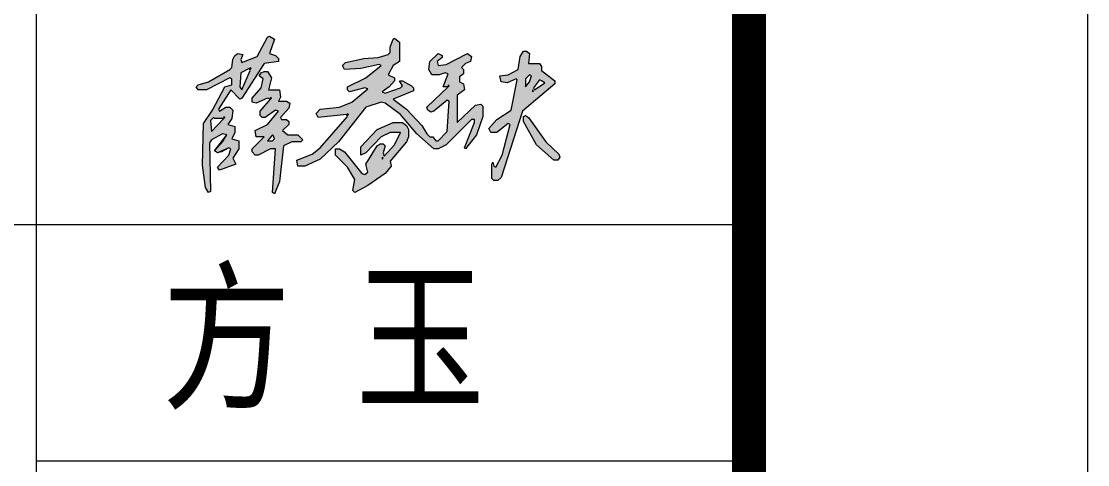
# Model space of a CAD drawing. Header units: inches. Extents: x -3272461 to -2504170, y 403793 to 1071042.
# Drawn here: x -2654718 to -2649994, y 507844 to 509806 of the extents above; entities that cross this region are included whole.
import ezdxf

# ---------------------------------------------------------------- set-up
doc = ezdxf.new("R2010")
doc.units = ezdxf.units.IN
doc.header["$LTSCALE"] = 1000
doc.header["$MEASUREMENT"] = 0
doc.layers.get('0').update_dxf_attribs({"lineweight": 18})
doc.layers.add('PUB_TITLE', color=153, linetype='Continuous', lineweight=18)
doc.styles.add('-黑体', font='', dxfattribs={"width": 0.7})
doc.styles.get('-黑体').set_extended_font_data('微软雅黑')

msp = doc.modelspace()

# ---------------------------------------------------------------- hatches: boundary and pattern name
h = msp.add_hatch(color=256)
h.paths.add_polyline_path([(-2653704.5, 509588.3), (-2653709, 509597.3), (-2653745, 509579.3), (-2653749.5, 509516.3), (-2653740.5, 509502.8)], flags=0)
h.paths.add_polyline_path([(-2653628, 509736.8), (-2653619, 509741.3), (-2653596.5, 509727.8), (-2653619, 509664.8), (-2653592, 509655.8), (-2653578.5, 509642.3), (-2653578.5, 509628.8), (-2653641.5, 509619.8), (-2653740.5, 509466.8), (-2653749.5, 509462.3), (-2653790, 509502.8), (-2653844, 509417.3), (-2653839.5, 509408.3), (-2653812.5, 509426.3), (-2653794.5, 509426.3), (-2653781, 509412.8), (-2653785.5, 509376.8), (-2653803.5, 509349.8), (-2653772, 509340.8), (-2653772, 509313.8), (-2653785.5, 509286.8), (-2653754, 509277.8), (-2653754, 509241.8), (-2653781, 509201.3), (-2653767.5, 509174.3), (-2653839.5, 509147.3), (-2653848.5, 509160.8), (-2653799, 509214.8), (-2653790, 509241.8), (-2653799, 509246.3), (-2653830.5, 509228.3), (-2653848.5, 509223.8), (-2653862, 509232.8), (-2653826, 509273.3), (-2653808, 509304.8), (-2653826, 509309.3), (-2653875.5, 509282.3), (-2653884.5, 509268.8), (-2653880, 509052.8), (-2653889, 509048.3), (-2653902.5, 509070.8), (-2653916, 509169.8), (-2653911.5, 509354.3), (-2653871, 509412.8), (-2653817, 509516.3), (-2653785.5, 509525.3), (-2653785.5, 509552.3), (-2653794.5, 509556.8), (-2653898, 509502.8), (-2653934, 509502.8), (-2653943, 509516.3), (-2653934, 509525.3), (-2653889, 509538.8), (-2653794.5, 509592.8), (-2653785.5, 509601.8), (-2653781, 509637.8), (-2653772, 509655.8), (-2653758.5, 509664.8), (-2653736, 509660.3), (-2653745, 509637.8), (-2653740.5, 509624.3), (-2653673, 509651.3)], flags=0)
h.paths.add_polyline_path([(-2653862, 509376.8), (-2653866.5, 509381.3), (-2653880, 509367.8), (-2653875.5, 509318.3), (-2653821.5, 509376.8)], flags=0)
h.paths.add_polyline_path([(-2653641.5, 509583.8), (-2653628, 509583.8), (-2653610, 509556.8), (-2653623.5, 509502.8), (-2653574, 509502.8), (-2653569.5, 509471.3), (-2653578.5, 509453.3), (-2653542.5, 509453.3), (-2653529, 509444.3), (-2653533.5, 509421.8), (-2653569.5, 509381.3), (-2653565, 509372.3), (-2653542.5, 509372.3), (-2653533.5, 509363.3), (-2653533.5, 509349.8), (-2653560.5, 509322.8), (-2653538, 509304.8), (-2653493, 509304.8), (-2653470.5, 509282.3), (-2653479.5, 509273.3), (-2653520, 509273.3), (-2653556, 509255.3), (-2653574, 509097.8), (-2653596.5, 509043.8), (-2653605.5, 509048.3), (-2653592, 509241.8), (-2653614.5, 509241.8), (-2653668.5, 509214.8), (-2653682, 509214.8), (-2653695.5, 509228.3), (-2653695.5, 509241.8), (-2653641.5, 509295.8), (-2653677.5, 509295.8), (-2653682, 509322.8), (-2653628, 509349.8), (-2653578.5, 509408.3), (-2653592, 509412.8), (-2653637, 509381.3), (-2653650.5, 509381.3), (-2653659.5, 509390.3), (-2653659.5, 509408.3), (-2653614.5, 509462.3), (-2653628, 509466.8), (-2653677.5, 509444.3), (-2653695.5, 509448.8), (-2653695.5, 509466.8), (-2653655, 509511.8), (-2653646, 509552.3), (-2653664, 509565.8), (-2653655, 509579.3)], flags=0)
h.paths.add_polyline_path([(-2653601, 509300.3), (-2653605.5, 509304.8), (-2653628, 509277.8), (-2653605.5, 509277.8), (-2653596.5, 509286.8)], flags=0)
h.paths.add_polyline_path([(-2653070, 509727.8), (-2653065.5, 509732.3), (-2653043, 509714.3), (-2653043, 509628.8), (-2653070, 509610.8), (-2653092.5, 509570.3), (-2653065.5, 509556.8), (-2653065.5, 509543.3), (-2653088, 509516.3), (-2653119.5, 509493.8), (-2653106, 509489.3), (-2653038.5, 509511.8), (-2653029.5, 509520.8), (-2653043, 509543.3), (-2653029.5, 509543.3), (-2652989, 509520.8), (-2652980, 509511.8), (-2652980, 509498.3), (-2653070, 509462.3), (-2653011.5, 509417.3), (-2652944, 509345.3), (-2652921.5, 509309.3), (-2652908, 509295.8), (-2652894.5, 509295.8), (-2652881, 509277.8), (-2652872, 509277.8), (-2652831.5, 509318.3), (-2652822.5, 509453.3), (-2652831.5, 509457.8), (-2652890, 509408.3), (-2652903.5, 509403.8), (-2652917, 509412.8), (-2652921.5, 509426.3), (-2652827, 509516.3), (-2652849.5, 509516.3), (-2652827, 509574.8), (-2652840.5, 509579.3), (-2652867.5, 509570.3), (-2652899, 509570.3), (-2652912.5, 509592.8), (-2652908, 509628.8), (-2652872, 509664.8), (-2652854, 509655.8), (-2652854, 509646.8), (-2652876.5, 509628.8), (-2652872, 509610.8), (-2652836, 509615.3), (-2652741.5, 509664.8), (-2652723.5, 509651.3), (-2652728, 509628.8), (-2652750.5, 509619.8), (-2652768.5, 509601.8), (-2652759.5, 509592.8), (-2652759.5, 509574.8), (-2652777.5, 509561.3), (-2652777.5, 509538.8), (-2652759.5, 509529.8), (-2652755, 509502.8), (-2652786.5, 509480.3), (-2652786.5, 509358.8), (-2652705.5, 509435.3), (-2652683, 509439.8), (-2652674, 509430.8), (-2652674, 509385.8), (-2652701, 509304.8), (-2652750.5, 509241.8), (-2652755, 509246.3), (-2652710, 509358.8), (-2652710, 509372.3), (-2652723.5, 509372.3), (-2652836, 509259.8), (-2652872, 509241.8), (-2652890, 509241.8), (-2652966.5, 509309.3), (-2653038.5, 509394.8), (-2653106, 509444.3), (-2653124, 509448.8), (-2653191.5, 509426.3), (-2653313, 509273.3), (-2653394, 509196.8), (-2653461.5, 509165.3), (-2653493, 509165.3), (-2653497.5, 509192.3), (-2653430, 509219.3), (-2653394, 509246.3), (-2653272.5, 509385.8), (-2653277, 509394.8), (-2653403, 509381.3), (-2653412, 509399.3), (-2653394, 509417.3), (-2653308.5, 509426.3), (-2653254.5, 509448.8), (-2653182.5, 509507.3), (-2653196, 509511.8), (-2653263.5, 509493.8), (-2653272.5, 509502.8), (-2653272.5, 509516.3), (-2653191.5, 509556.8), (-2653124, 509610.8), (-2653133, 509615.3), (-2653214, 509597.3), (-2653286, 509592.8), (-2653295, 509610.8), (-2653281.5, 509624.3), (-2653200.5, 509642.3), (-2653137.5, 509646.8), (-2653092.5, 509660.3), (-2653083.5, 509669.3), (-2653083.5, 509691.8)], flags=0)
h.paths.add_polyline_path([(-2653070, 509358.8), (-2653029.5, 509358.8), (-2653011.5, 509345.3), (-2653002.5, 509327.3), (-2653002.5, 509295.8), (-2653011.5, 509273.3), (-2653083.5, 509187.8), (-2653079, 509165.3), (-2653106, 509133.8), (-2653182.5, 509079.8), (-2653241, 509048.3), (-2653250, 509057.3), (-2653241, 509106.8), (-2653272.5, 509160.8), (-2653326.5, 509214.8), (-2653326.5, 509241.8), (-2653308.5, 509241.8), (-2653286, 509228.3), (-2653209.5, 509133.8), (-2653196, 509129.3), (-2653182.5, 509138.3), (-2653191.5, 509174.3), (-2653142, 509255.3), (-2653128.5, 509264.3), (-2653115, 509264.3), (-2653106, 509255.3), (-2653115, 509223.8), (-2653110.5, 509210.3), (-2653065.5, 509259.8), (-2653038.5, 509313.8), (-2653083.5, 509313.8), (-2653124, 509295.8), (-2653191.5, 509223.8), (-2653214, 509214.8), (-2653214, 509250.8), (-2653142, 509327.3)], flags=0)
h.paths.add_polyline_path([(-2652494, 509673.8), (-2652480.5, 509673.8), (-2652467, 509664.8), (-2652471.5, 509619.8), (-2652422, 509619.8), (-2652413, 509606.3), (-2652413, 509588.3), (-2652354.5, 509543.3), (-2652354.5, 509529.8), (-2652498.5, 509408.3), (-2652593, 509115.8), (-2652606.5, 509102.3), (-2652624.5, 509102.3), (-2652633.5, 509111.3), (-2652633.5, 509174.3), (-2652629, 509183.3), (-2652624.5, 509165.3), (-2652615.5, 509160.8), (-2652588.5, 509214.8), (-2652552.5, 509349.8), (-2652561.5, 509354.3), (-2652611, 509313.8), (-2652638, 509313.8), (-2652647, 509331.8), (-2652611, 509372.3), (-2652548, 509412.8), (-2652521, 509547.8), (-2652525.5, 509552.3), (-2652566, 509534.3), (-2652593, 509538.8), (-2652597.5, 509565.8), (-2652561.5, 509570.3), (-2652516.5, 509592.8), (-2652507.5, 509651.3)], flags=0)
h.paths.add_polyline_path([(-2652494, 509385.8), (-2652485, 509390.3), (-2652471.5, 509381.3), (-2652395, 509273.3), (-2652336.5, 509219.3), (-2652332, 509205.8), (-2652341, 509192.3), (-2652359, 509192.3), (-2652435.5, 509259.8), (-2652494, 509363.3)], flags=0)
h.paths.add_polyline_path([(-2652413, 509543.3), (-2652422, 509547.8), (-2652449, 509511.8), (-2652444.5, 509502.8), (-2652399.5, 509534.3)], flags=0)
h.paths.add_polyline_path([(-2652458, 509565.8), (-2652467, 509570.3), (-2652485, 509552.3), (-2652485, 509516.3), (-2652467, 509538.8)], flags=0)

# ---------------------------------------------------------------- linework, layer by layer
at = {"linetype": 'Continuous'}
for points in [[(-2653628, 509736.8), (-2653619, 509741.3), (-2653596.5, 509727.8), (-2653619, 509664.8), (-2653592, 509655.8), (-2653578.5, 509642.3), (-2653578.5, 509628.8), (-2653641.5, 509619.8), (-2653740.5, 509466.8), (-2653749.5, 509462.3), (-2653790, 509502.8), (-2653844, 509417.3), (-2653839.5, 509408.3), (-2653812.5, 509426.3), (-2653794.5, 509426.3), (-2653781, 509412.8), (-2653785.5, 509376.8), (-2653803.5, 509349.8), (-2653772, 509340.8), (-2653772, 509313.8), (-2653785.5, 509286.8), (-2653754, 509277.8), (-2653754, 509241.8), (-2653781, 509201.3), (-2653767.5, 509174.3), (-2653839.5, 509147.3), (-2653848.5, 509160.8), (-2653799, 509214.8), (-2653790, 509241.8), (-2653799, 509246.3), (-2653848.5, 509223.8), (-2653862, 509232.8), (-2653808, 509304.8), (-2653826, 509309.3), (-2653875.5, 509282.3), (-2653884.5, 509268.8), (-2653880, 509052.8), (-2653889, 509048.3), (-2653902.5, 509070.8), (-2653916, 509169.8), (-2653911.5, 509354.3), (-2653871, 509412.8), (-2653817, 509516.3), (-2653785.5, 509525.3), (-2653785.5, 509552.3), (-2653794.5, 509556.8), (-2653898, 509502.8), (-2653934, 509502.8), (-2653943, 509516.3), (-2653934, 509525.3), (-2653889, 509538.8), (-2653794.5, 509592.8), (-2653785.5, 509601.8), (-2653781, 509637.8), (-2653772, 509655.8), (-2653758.5, 509664.8), (-2653736, 509660.3), (-2653745, 509637.8), (-2653740.5, 509624.3), (-2653673, 509651.3), (-2653628, 509736.8)], [(-2653628, 509736.8), (-2653619, 509741.3), (-2653596.5, 509727.8), (-2653619, 509664.8), (-2653592, 509655.8), (-2653578.5, 509642.3), (-2653578.5, 509628.8), (-2653641.5, 509619.8), (-2653740.5, 509466.8), (-2653749.5, 509462.3), (-2653790, 509502.8), (-2653844, 509417.3), (-2653839.5, 509408.3), (-2653812.5, 509426.3), (-2653794.5, 509426.3), (-2653781, 509412.8), (-2653785.5, 509376.8), (-2653803.5, 509349.8), (-2653772, 509340.8), (-2653772, 509313.8), (-2653785.5, 509286.8), (-2653754, 509277.8), (-2653754, 509241.8), (-2653781, 509201.3), (-2653767.5, 509174.3), (-2653839.5, 509147.3), (-2653848.5, 509160.8), (-2653799, 509214.8), (-2653790, 509241.8), (-2653799, 509246.3), (-2653830.5, 509228.3), (-2653848.5, 509223.8), (-2653862, 509232.8), (-2653826, 509273.3), (-2653808, 509304.8), (-2653826, 509309.3), (-2653875.5, 509282.3), (-2653884.5, 509268.8), (-2653880, 509052.8), (-2653889, 509048.3), (-2653902.5, 509070.8), (-2653916, 509169.8), (-2653911.5, 509354.3), (-2653871, 509412.8), (-2653817, 509516.3), (-2653785.5, 509525.3), (-2653785.5, 509552.3), (-2653794.5, 509556.8), (-2653898, 509502.8), (-2653934, 509502.8), (-2653943, 509516.3), (-2653934, 509525.3), (-2653889, 509538.8), (-2653794.5, 509592.8), (-2653785.5, 509601.8), (-2653781, 509637.8), (-2653772, 509655.8), (-2653758.5, 509664.8), (-2653736, 509660.3), (-2653745, 509637.8), (-2653740.5, 509624.3), (-2653673, 509651.3), (-2653628, 509736.8)], [(-2653070, 509727.8), (-2653065.5, 509732.3), (-2653043, 509714.3), (-2653043, 509628.8), (-2653070, 509610.8), (-2653092.5, 509570.3), (-2653065.5, 509556.8), (-2653065.5, 509543.3), (-2653088, 509516.3), (-2653119.5, 509493.8), (-2653106, 509489.3), (-2653038.5, 509511.8), (-2653029.5, 509520.8), (-2653043, 509543.3), (-2653029.5, 509543.3), (-2652989, 509520.8), (-2652980, 509511.8), (-2652980, 509498.3), (-2653070, 509462.3), (-2653011.5, 509417.3), (-2652944, 509345.3), (-2652921.5, 509309.3), (-2652908, 509295.8), (-2652894.5, 509295.8), (-2652881, 509277.8), (-2652872, 509277.8), (-2652831.5, 509318.3), (-2652822.5, 509453.3), (-2652831.5, 509457.8), (-2652890, 509408.3), (-2652903.5, 509403.8), (-2652917, 509412.8), (-2652921.5, 509426.3), (-2652827, 509516.3), (-2652849.5, 509516.3), (-2652827, 509574.8), (-2652840.5, 509579.3), (-2652867.5, 509570.3), (-2652899, 509570.3), (-2652912.5, 509592.8), (-2652908, 509628.8), (-2652872, 509664.8), (-2652854, 509655.8), (-2652854, 509646.8), (-2652876.5, 509628.8), (-2652872, 509610.8), (-2652836, 509615.3), (-2652741.5, 509664.8), (-2652723.5, 509651.3), (-2652728, 509628.8), (-2652750.5, 509619.8), (-2652768.5, 509601.8), (-2652759.5, 509592.8), (-2652759.5, 509574.8), (-2652777.5, 509561.3), (-2652777.5, 509538.8), (-2652759.5, 509529.8), (-2652755, 509502.8), (-2652786.5, 509480.3), (-2652786.5, 509358.8), (-2652705.5, 509435.3), (-2652683, 509439.8), (-2652674, 509430.8), (-2652674, 509385.8), (-2652701, 509304.8), (-2652750.5, 509241.8), (-2652755, 509246.3), (-2652710, 509358.8), (-2652710, 509372.3), (-2652723.5, 509372.3), (-2652836, 509259.8), (-2652872, 509241.8), (-2652890, 509241.8), (-2652966.5, 509309.3), (-2653038.5, 509394.8), (-2653106, 509444.3), (-2653124, 509448.8), (-2653191.5, 509426.3), (-2653313, 509273.3), (-2653394, 509196.8), (-2653461.5, 509165.3), (-2653493, 509165.3), (-2653497.5, 509192.3), (-2653430, 509219.3), (-2653394, 509246.3), (-2653272.5, 509385.8), (-2653277, 509394.8), (-2653403, 509381.3), (-2653412, 509399.3), (-2653394, 509417.3), (-2653308.5, 509426.3), (-2653254.5, 509448.8), (-2653182.5, 509507.3), (-2653196, 509511.8), (-2653263.5, 509493.8), (-2653272.5, 509502.8), (-2653272.5, 509516.3), (-2653191.5, 509556.8), (-2653124, 509610.8), (-2653133, 509615.3), (-2653214, 509597.3), (-2653286, 509592.8), (-2653295, 509610.8), (-2653281.5, 509624.3), (-2653200.5, 509642.3), (-2653137.5, 509646.8), (-2653092.5, 509660.3), (-2653083.5, 509669.3), (-2653083.5, 509691.8), (-2653070, 509727.8)], [(-2653070, 509727.8), (-2653065.5, 509732.3), (-2653043, 509714.3), (-2653043, 509628.8), (-2653070, 509610.8), (-2653092.5, 509570.3), (-2653065.5, 509556.8), (-2653065.5, 509543.3), (-2653088, 509516.3), (-2653119.5, 509493.8), (-2653106, 509489.3), (-2653038.5, 509511.8), (-2653029.5, 509520.8), (-2653043, 509543.3), (-2653029.5, 509543.3), (-2652989, 509520.8), (-2652980, 509511.8), (-2652980, 509498.3), (-2653070, 509462.3), (-2653011.5, 509417.3), (-2652944, 509345.3), (-2652921.5, 509309.3), (-2652908, 509295.8), (-2652894.5, 509295.8), (-2652881, 509277.8), (-2652872, 509277.8), (-2652831.5, 509318.3), (-2652822.5, 509453.3), (-2652831.5, 509457.8), (-2652890, 509408.3), (-2652903.5, 509403.8), (-2652917, 509412.8), (-2652921.5, 509426.3), (-2652827, 509516.3), (-2652849.5, 509516.3), (-2652827, 509574.8), (-2652840.5, 509579.3), (-2652867.5, 509570.3), (-2652899, 509570.3), (-2652912.5, 509592.8), (-2652908, 509628.8), (-2652872, 509664.8), (-2652854, 509655.8), (-2652854, 509646.8), (-2652876.5, 509628.8), (-2652872, 509610.8), (-2652836, 509615.3), (-2652741.5, 509664.8), (-2652723.5, 509651.3), (-2652728, 509628.8), (-2652750.5, 509619.8), (-2652768.5, 509601.8), (-2652759.5, 509592.8), (-2652759.5, 509574.8), (-2652777.5, 509561.3), (-2652777.5, 509538.8), (-2652759.5, 509529.8), (-2652755, 509502.8), (-2652786.5, 509480.3), (-2652786.5, 509358.8), (-2652705.5, 509435.3), (-2652683, 509439.8), (-2652674, 509430.8), (-2652674, 509385.8), (-2652701, 509304.8), (-2652750.5, 509241.8), (-2652755, 509246.3), (-2652710, 509358.8), (-2652710, 509372.3), (-2652723.5, 509372.3), (-2652836, 509259.8), (-2652872, 509241.8), (-2652890, 509241.8), (-2652966.5, 509309.3), (-2653038.5, 509394.8), (-2653106, 509444.3), (-2653124, 509448.8), (-2653191.5, 509426.3), (-2653313, 509273.3), (-2653394, 509196.8), (-2653461.5, 509165.3), (-2653493, 509165.3), (-2653497.5, 509192.3), (-2653430, 509219.3), (-2653394, 509246.3), (-2653272.5, 509385.8), (-2653277, 509394.8), (-2653403, 509381.3), (-2653412, 509399.3), (-2653394, 509417.3), (-2653308.5, 509426.3), (-2653254.5, 509448.8), (-2653182.5, 509507.3), (-2653196, 509511.8), (-2653263.5, 509493.8), (-2653272.5, 509502.8), (-2653272.5, 509516.3), (-2653191.5, 509556.8), (-2653124, 509610.8), (-2653133, 509615.3), (-2653214, 509597.3), (-2653286, 509592.8), (-2653295, 509610.8), (-2653281.5, 509624.3), (-2653200.5, 509642.3), (-2653137.5, 509646.8), (-2653092.5, 509660.3), (-2653083.5, 509669.3), (-2653083.5, 509691.8), (-2653070, 509727.8)], [(-2652494, 509673.8), (-2652480.5, 509673.8), (-2652467, 509664.8), (-2652471.5, 509619.8), (-2652422, 509619.8), (-2652413, 509606.3), (-2652413, 509588.3), (-2652354.5, 509543.3), (-2652354.5, 509529.8), (-2652498.5, 509408.3), (-2652593, 509115.8), (-2652606.5, 509102.3), (-2652624.5, 509102.3), (-2652633.5, 509111.3), (-2652633.5, 509174.3), (-2652629, 509183.3), (-2652624.5, 509165.3), (-2652615.5, 509160.8), (-2652588.5, 509214.8), (-2652552.5, 509349.8), (-2652561.5, 509354.3), (-2652611, 509313.8), (-2652638, 509313.8), (-2652647, 509331.8), (-2652611, 509372.3), (-2652548, 509412.8), (-2652521, 509547.8), (-2652525.5, 509552.3), (-2652566, 509534.3), (-2652593, 509538.8), (-2652597.5, 509565.8), (-2652561.5, 509570.3), (-2652516.5, 509592.8), (-2652507.5, 509651.3), (-2652494, 509673.8)], [(-2652494, 509673.8), (-2652480.5, 509673.8), (-2652467, 509664.8), (-2652471.5, 509619.8), (-2652422, 509619.8), (-2652413, 509606.3), (-2652413, 509588.3), (-2652354.5, 509543.3), (-2652354.5, 509529.8), (-2652498.5, 509408.3), (-2652593, 509115.8), (-2652606.5, 509102.3), (-2652624.5, 509102.3), (-2652633.5, 509111.3), (-2652633.5, 509174.3), (-2652629, 509183.3), (-2652624.5, 509165.3), (-2652615.5, 509160.8), (-2652588.5, 509214.8), (-2652552.5, 509349.8), (-2652561.5, 509354.3), (-2652611, 509313.8), (-2652638, 509313.8), (-2652647, 509331.8), (-2652611, 509372.3), (-2652548, 509412.8), (-2652521, 509547.8), (-2652525.5, 509552.3), (-2652566, 509534.3), (-2652593, 509538.8), (-2652597.5, 509565.8), (-2652561.5, 509570.3), (-2652516.5, 509592.8), (-2652507.5, 509651.3), (-2652494, 509673.8)], [(-2653704.5, 509588.3), (-2653709, 509597.3), (-2653745, 509579.3), (-2653749.5, 509516.3), (-2653740.5, 509502.8), (-2653704.5, 509588.3)], [(-2653704.5, 509588.3), (-2653709, 509597.3), (-2653745, 509579.3), (-2653749.5, 509516.3), (-2653740.5, 509502.8), (-2653704.5, 509588.3)], [(-2653700, 509597.3), (-2653704.5, 509601.8), (-2653704.5, 509592.8), (-2653700, 509597.3)], [(-2653700, 509597.3), (-2653704.5, 509601.8), (-2653704.5, 509592.8), (-2653700, 509597.3)], [(-2653641.5, 509583.8), (-2653628, 509583.8), (-2653610, 509556.8), (-2653623.5, 509502.8), (-2653574, 509502.8), (-2653569.5, 509471.3), (-2653578.5, 509453.3), (-2653542.5, 509453.3), (-2653529, 509444.3), (-2653533.5, 509421.8), (-2653569.5, 509381.3), (-2653565, 509372.3), (-2653542.5, 509372.3), (-2653533.5, 509363.3), (-2653533.5, 509349.8), (-2653560.5, 509322.8), (-2653538, 509304.8), (-2653493, 509304.8), (-2653470.5, 509282.3), (-2653479.5, 509273.3), (-2653520, 509273.3), (-2653556, 509255.3), (-2653574, 509097.8), (-2653596.5, 509043.8), (-2653605.5, 509048.3), (-2653592, 509241.8), (-2653614.5, 509241.8), (-2653668.5, 509214.8), (-2653682, 509214.8), (-2653695.5, 509228.3), (-2653695.5, 509241.8), (-2653641.5, 509295.8), (-2653677.5, 509295.8), (-2653682, 509322.8), (-2653628, 509349.8), (-2653578.5, 509408.3), (-2653592, 509412.8), (-2653637, 509381.3), (-2653650.5, 509381.3), (-2653659.5, 509390.3), (-2653659.5, 509408.3), (-2653614.5, 509462.3), (-2653628, 509466.8), (-2653677.5, 509444.3), (-2653695.5, 509448.8), (-2653695.5, 509466.8), (-2653655, 509511.8), (-2653646, 509552.3), (-2653664, 509565.8), (-2653655, 509579.3), (-2653641.5, 509583.8)], [(-2653641.5, 509583.8), (-2653628, 509583.8), (-2653610, 509556.8), (-2653623.5, 509502.8), (-2653574, 509502.8), (-2653569.5, 509471.3), (-2653578.5, 509453.3), (-2653542.5, 509453.3), (-2653529, 509444.3), (-2653533.5, 509421.8), (-2653569.5, 509381.3), (-2653565, 509372.3), (-2653542.5, 509372.3), (-2653533.5, 509363.3), (-2653533.5, 509349.8), (-2653560.5, 509322.8), (-2653538, 509304.8), (-2653493, 509304.8), (-2653470.5, 509282.3), (-2653479.5, 509273.3), (-2653520, 509273.3), (-2653556, 509255.3), (-2653574, 509097.8), (-2653596.5, 509043.8), (-2653605.5, 509048.3), (-2653592, 509241.8), (-2653614.5, 509241.8), (-2653668.5, 509214.8), (-2653682, 509214.8), (-2653695.5, 509228.3), (-2653695.5, 509241.8), (-2653641.5, 509295.8), (-2653677.5, 509295.8), (-2653682, 509322.8), (-2653628, 509349.8), (-2653578.5, 509408.3), (-2653592, 509412.8), (-2653637, 509381.3), (-2653650.5, 509381.3), (-2653659.5, 509390.3), (-2653659.5, 509408.3), (-2653614.5, 509462.3), (-2653628, 509466.8), (-2653677.5, 509444.3), (-2653695.5, 509448.8), (-2653695.5, 509466.8), (-2653655, 509511.8), (-2653646, 509552.3), (-2653664, 509565.8), (-2653655, 509579.3), (-2653641.5, 509583.8)], [(-2652458, 509565.8), (-2652467, 509570.3), (-2652485, 509552.3), (-2652485, 509516.3), (-2652467, 509538.8), (-2652458, 509565.8)], [(-2652458, 509565.8), (-2652467, 509570.3), (-2652485, 509552.3), (-2652485, 509516.3), (-2652467, 509538.8), (-2652458, 509565.8)], [(-2652822.5, 509520.8), (-2652827, 509525.3), (-2652827, 509516.3), (-2652822.5, 509520.8)], [(-2652822.5, 509520.8), (-2652827, 509525.3), (-2652827, 509516.3), (-2652822.5, 509520.8)], [(-2652413, 509543.3), (-2652422, 509547.8), (-2652449, 509511.8), (-2652444.5, 509502.8), (-2652399.5, 509534.3), (-2652413, 509543.3)], [(-2652413, 509543.3), (-2652422, 509547.8), (-2652449, 509511.8), (-2652444.5, 509502.8), (-2652399.5, 509534.3), (-2652413, 509543.3)], [(-2652449, 509498.3), (-2652453.5, 509502.8), (-2652453.5, 509493.8), (-2652449, 509498.3)], [(-2652449, 509498.3), (-2652453.5, 509502.8), (-2652453.5, 509493.8), (-2652449, 509498.3)], [(-2653610, 509466.8), (-2653614.5, 509471.3), (-2653614.5, 509462.3), (-2653610, 509466.8)], [(-2653610, 509466.8), (-2653614.5, 509471.3), (-2653614.5, 509462.3), (-2653610, 509466.8)], [(-2653862, 509376.8), (-2653866.5, 509381.3), (-2653880, 509367.8), (-2653875.5, 509318.3), (-2653821.5, 509376.8), (-2653862, 509376.8)], [(-2653862, 509376.8), (-2653866.5, 509381.3), (-2653880, 509367.8), (-2653875.5, 509318.3), (-2653821.5, 509376.8), (-2653862, 509376.8)], [(-2653817, 509381.3), (-2653821.5, 509385.8), (-2653821.5, 509376.8), (-2653817, 509381.3)], [(-2653817, 509381.3), (-2653821.5, 509385.8), (-2653821.5, 509376.8), (-2653817, 509381.3)], [(-2653268, 509394.8), (-2653272.5, 509399.3), (-2653272.5, 509390.3), (-2653268, 509394.8)], [(-2653268, 509394.8), (-2653272.5, 509399.3), (-2653272.5, 509390.3), (-2653268, 509394.8)], [(-2652494, 509385.8), (-2652485, 509390.3), (-2652471.5, 509381.3), (-2652395, 509273.3), (-2652336.5, 509219.3), (-2652332, 509205.8), (-2652341, 509192.3), (-2652359, 509192.3), (-2652435.5, 509259.8), (-2652494, 509363.3), (-2652494, 509385.8)], [(-2652494, 509385.8), (-2652485, 509390.3), (-2652471.5, 509381.3), (-2652395, 509273.3), (-2652336.5, 509219.3), (-2652332, 509205.8), (-2652341, 509192.3), (-2652359, 509192.3), (-2652435.5, 509259.8), (-2652494, 509363.3), (-2652494, 509385.8)], [(-2653070, 509358.8), (-2653029.5, 509358.8), (-2653011.5, 509345.3), (-2653002.5, 509327.3), (-2653002.5, 509295.8), (-2653011.5, 509273.3), (-2653083.5, 509187.8), (-2653079, 509165.3), (-2653106, 509133.8), (-2653182.5, 509079.8), (-2653241, 509048.3), (-2653250, 509057.3), (-2653241, 509106.8), (-2653272.5, 509160.8), (-2653326.5, 509214.8), (-2653326.5, 509241.8), (-2653308.5, 509241.8), (-2653286, 509228.3), (-2653209.5, 509133.8), (-2653196, 509129.3), (-2653182.5, 509138.3), (-2653191.5, 509174.3), (-2653142, 509255.3), (-2653128.5, 509264.3), (-2653115, 509264.3), (-2653106, 509255.3), (-2653115, 509223.8), (-2653110.5, 509210.3), (-2653065.5, 509259.8), (-2653038.5, 509313.8), (-2653083.5, 509313.8), (-2653124, 509295.8), (-2653191.5, 509223.8), (-2653214, 509214.8), (-2653214, 509250.8), (-2653142, 509327.3), (-2653070, 509358.8)], [(-2653070, 509358.8), (-2653029.5, 509358.8), (-2653011.5, 509345.3), (-2653002.5, 509327.3), (-2653002.5, 509295.8), (-2653011.5, 509273.3), (-2653083.5, 509187.8), (-2653079, 509165.3), (-2653106, 509133.8), (-2653182.5, 509079.8), (-2653241, 509048.3), (-2653250, 509057.3), (-2653241, 509106.8), (-2653272.5, 509160.8), (-2653326.5, 509214.8), (-2653326.5, 509241.8), (-2653308.5, 509241.8), (-2653286, 509228.3), (-2653209.5, 509133.8), (-2653196, 509129.3), (-2653182.5, 509138.3), (-2653191.5, 509174.3), (-2653142, 509255.3), (-2653128.5, 509264.3), (-2653115, 509264.3), (-2653106, 509255.3), (-2653115, 509223.8), (-2653110.5, 509210.3), (-2653065.5, 509259.8), (-2653038.5, 509313.8), (-2653083.5, 509313.8), (-2653124, 509295.8), (-2653191.5, 509223.8), (-2653214, 509214.8), (-2653214, 509250.8), (-2653142, 509327.3), (-2653070, 509358.8)], [(-2653601, 509300.3), (-2653605.5, 509304.8), (-2653628, 509277.8), (-2653605.5, 509277.8), (-2653596.5, 509286.8), (-2653601, 509300.3)], [(-2653601, 509300.3), (-2653605.5, 509304.8), (-2653628, 509277.8), (-2653605.5, 509277.8), (-2653596.5, 509286.8), (-2653601, 509300.3)], [(-2653115, 509201.3), (-2653119.5, 509205.8), (-2653119.5, 509196.8), (-2653115, 509201.3)], [(-2653115, 509201.3), (-2653119.5, 509205.8), (-2653119.5, 509196.8), (-2653115, 509201.3)]]:
    msp.add_lwpolyline(points, dxfattribs=at)
at = {"layer": 'PUB_TITLE'}
for p, q in [((-2654651.4, 512806.8), (-2654651.4, 493630.6)), ((-2657808.5, 508906.8), (-2651494.3, 508906.8)), ((-2654651.4, 507861.1), (-2651494.3, 507861.1))]:
    msp.add_line(p, q, dxfattribs=at)
msp.add_lwpolyline([(-2649994.3, 492130.6), (-2649994.3, 555130.6), (-2761444.3, 555130.6), (-2761444.3, 492130.6)], close=True, dxfattribs=at)
msp.add_lwpolyline([(-2651494.3, 493630.6, 150, 150, 0), (-2651494.3, 553630.6, 150, 150, 0), (-2757694.3, 553630.6, 150, 150, 0), (-2757694.3, 493630.6, 150, 150, 0)], format="xyseb", close=True, dxfattribs=at)

# ---------------------------------------------------------------- texts
at = {"insert": (-2654094.8, 508379.1), "char_height": 525, "width": 2123.969, "attachment_point": 4, "style": '-黑体'}
msp.add_mtext('{\\W0.8;方  玉}', dxfattribs=at)

doc.saveas('drawing.dxf')
